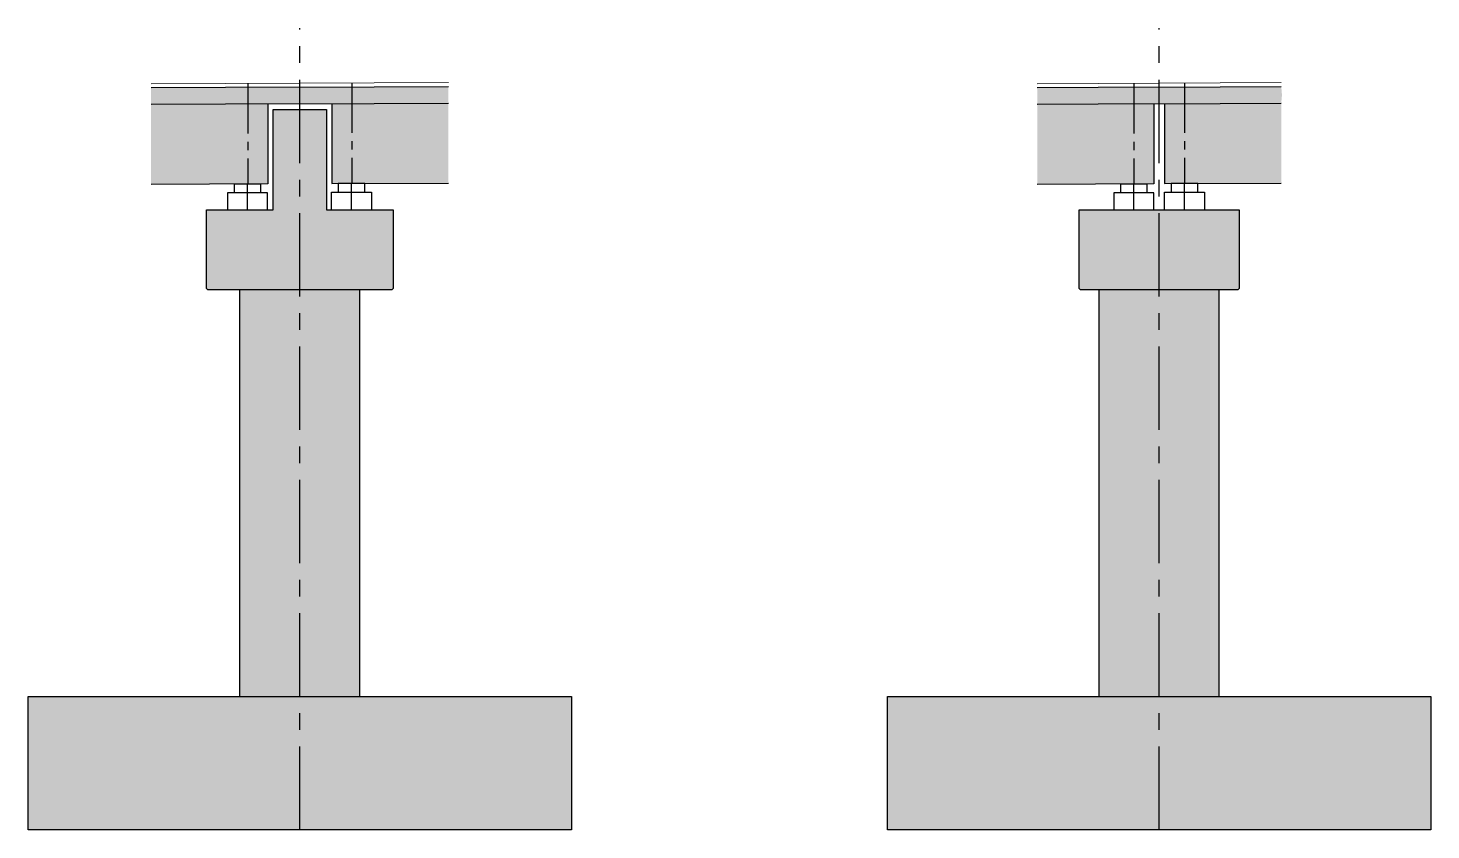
# Model space of a CAD drawing. Header units: inches. Extents: x 16.1 to 76, y 14.1 to 26.1.
# Drawn here: x 16.07 to 37.11, y 14.06 to 26.09 of the extents above; entities that cross this region are included whole.
import ezdxf

# ---------------------------------------------------------------- set-up
doc = ezdxf.new("R2010")
doc.units = ezdxf.units.IN
doc.header["$MEASUREMENT"] = 0
doc.linetypes.add('CENTER', pattern=[2, 1.25, -0.25, 0.25, -0.25])
doc.linetypes.add('CENTER2', pattern=[1.125, 0.75, -0.125, 0.125, -0.125])
for name, color, linetype in [('2AIN', 1, 'CENTER2'), ('2D', 2, 'Continuous'), ('3D', 3, 'Continuous'), ('5D', 4, 'Continuous'), ('_3D', 11, 'Continuous'), ('_ayakekseni', 2, 'CENTER'), ('AKS', 1, 'CENTER2')]:
    doc.layers.add(name, color=color, linetype=linetype)
doc.layers.add('J', color=7, linetype='Continuous', true_color=0xd5c7b9, transparency=0.45)
doc.layers.add('J2', color=7, linetype='Continuous', true_color=0xf5f4ef, transparency=0.45)
doc.layers.add('PRF_KIRMIZI HAT', color=1, linetype='Continuous', lineweight=0)

msp = doc.modelspace()

# ---------------------------------------------------------------- hatches: boundary and pattern name
at = {"layer": 'J', "true_color": 0xfecc66}
h = msp.add_hatch(color=31, dxfattribs=at)
h.dxf.hatch_style = 1
h.paths.add_polyline_path([(17.915, 24.939), (19.165, 24.945), (19.565, 24.947), (20.145, 24.95), (20.145, 25.2), (17.915, 25.189)])
h = msp.add_hatch(color=31, dxfattribs=at)
h.dxf.hatch_style = 1
h.paths.add_polyline_path([(22.375, 25.211), (22.375, 25.079), (22.375, 24.961), (21.126, 24.955), (20.726, 24.953), (20.145, 24.95), (20.145, 25.2)])
h = msp.add_hatch(color=31, dxfattribs=at)
h.dxf.hatch_style = 1
h.paths.add_polyline_path([(31.208, 24.939), (32.058, 24.945), (32.458, 24.947), (33.038, 24.95), (33.038, 25.2), (31.208, 25.189)])
h = msp.add_hatch(color=31, dxfattribs=at)
h.dxf.hatch_style = 1
h.paths.add_polyline_path([(34.868, 25.211), (34.879, 25.079), (34.868, 24.961), (34.019, 24.955), (33.619, 24.953), (33.038, 24.95), (33.038, 25.2)])
at = {"layer": 'J', "true_color": 0xf7f281}
h = msp.add_hatch(color=51, dxfattribs=at)
h.dxf.hatch_style = 1
h.paths.add_polyline_path([(20.145, 22.162), (18.765, 22.162), (18.745, 22.182), (18.745, 23.362), (19.745, 23.362), (19.745, 24.864), (20.145, 24.864), (20.545, 24.864), (20.545, 23.362), (21.545, 23.362), (21.545, 22.182), (21.525, 22.162)])
h = msp.add_hatch(color=51, dxfattribs=at)
h.dxf.hatch_style = 1
h.paths.add_polyline_path([(33.038, 23.362), (31.838, 23.362), (31.838, 22.182), (31.858, 22.162), (33.038, 22.162)])
h.paths.add_polyline_path([(34.238, 23.362), (33.038, 23.362), (33.038, 22.162), (34.218, 22.162), (34.238, 22.182)])
at = {"layer": 'J', "true_color": 0x636466}
h = msp.add_hatch(color=251, dxfattribs=at)
h.dxf.hatch_style = 1
h.paths.add_polyline_path([(20.145, 14.062), (16.07, 14.062), (16.07, 16.062), (20.145, 16.062), (24.22, 16.062), (24.22, 14.062)])
h = msp.add_hatch(color=251, dxfattribs=at)
h.dxf.hatch_style = 1
h.paths.add_polyline_path([(33.038, 14.062), (28.963, 14.062), (28.963, 16.062), (33.038, 16.062), (37.113, 16.062), (37.113, 14.062)])
at = {"layer": 'J2', "true_color": 0xc7c8ca}
h = msp.add_hatch(color=9, dxfattribs=at)
h.dxf.hatch_style = 1
h.paths.add_polyline_path([(19.665, 24.948), (19.665, 23.748), (17.915, 23.739), (17.915, 24.939)])
h = msp.add_hatch(color=9, dxfattribs=at)
h.dxf.hatch_style = 1
h.paths.add_polyline_path([(22.375, 24.961), (20.626, 24.953), (20.626, 23.753), (22.375, 23.761)])
h = msp.add_hatch(color=9, dxfattribs=at)
h.dxf.hatch_style = 1
h.paths.add_polyline_path([(32.958, 24.948), (32.958, 23.748), (31.208, 23.739), (31.208, 24.939)])
h = msp.add_hatch(color=9, dxfattribs=at)
h.dxf.hatch_style = 1
h.paths.add_polyline_path([(34.868, 24.961), (33.119, 24.953), (33.119, 23.753), (34.868, 23.761)])
at = {"layer": 'J2'}
h = msp.add_hatch(color=256, dxfattribs=at)
h.dxf.hatch_style = 1
h.set_gradient(color1=(237, 237, 238), color2=(192, 192, 192), name='INVCYLINDER')
h.paths.add_polyline_path([(20.145, 16.062), (21.045, 16.062), (21.045, 22.162), (20.145, 22.162), (19.245, 22.162), (19.245, 16.062)])
h = msp.add_hatch(color=256, dxfattribs=at)
h.dxf.hatch_style = 1
h.set_gradient(color1=(237, 237, 238), color2=(192, 192, 192), name='INVCYLINDER')
h.paths.add_polyline_path([(33.038, 16.062), (33.938, 16.062), (33.938, 22.162), (33.038, 22.162), (32.138, 22.162), (32.138, 16.062)])

# ---------------------------------------------------------------- linework, layer by layer
at = {"layer": '2AIN'}
for p, q in [((19.364, 23.362), (19.364, 23.746)), ((20.924, 23.362), (20.924, 23.754)), ((32.657, 23.362), (32.657, 23.746)), ((33.417, 23.362), (33.417, 23.754))]:
    msp.add_line(p, q, dxfattribs=at)
at = {"layer": '2D', "color": 2}
for p, q in [((20.145, 25.2), (17.915, 25.189)), ((20.145, 25.2), (22.375, 25.211)), ((33.038, 25.2), (31.208, 25.189)), ((33.038, 25.2), (34.868, 25.211))]:
    msp.add_line(p, q, dxfattribs=at)
at = {"layer": '2D'}
for points in [[(19.564, 23.616), (19.564, 23.746), (19.164, 23.746), (19.164, 23.616)], [(21.124, 23.624), (21.124, 23.754), (20.724, 23.754), (20.724, 23.624)], [(32.857, 23.616), (32.857, 23.746), (32.457, 23.746), (32.457, 23.616)], [(33.617, 23.624), (33.617, 23.754), (33.217, 23.754), (33.217, 23.624)]]:
    msp.add_lwpolyline(points, dxfattribs=at)
at = {"layer": '2D', "color": 4}
for points in [[(20.145, 14.062), (16.07, 14.062), (16.07, 16.062), (20.145, 16.062)], [(20.145, 16.062), (24.22, 16.062), (24.22, 14.062)], [(33.038, 14.062), (28.963, 14.062), (28.963, 16.062), (33.038, 16.062)], [(33.038, 16.062), (37.113, 16.062), (37.113, 14.062)], [(24.22, 14.062), (20.145, 14.062)], [(37.113, 14.062), (33.038, 14.062)]]:
    msp.add_lwpolyline(points, dxfattribs=at)
at = {"layer": '3D'}
for p, q in [((19.245, 16.062), (19.245, 22.162)), ((21.045, 16.062), (21.045, 22.162)), ((32.138, 16.062), (32.138, 22.162)), ((33.938, 16.062), (33.938, 22.162))]:
    msp.add_line(p, q, dxfattribs=at)
for points in [[(19.664, 23.362), (19.664, 23.616), (19.064, 23.616), (19.064, 23.362)], [(20.624, 23.362), (20.624, 23.624), (21.224, 23.624), (21.224, 23.362)], [(32.957, 23.362), (32.957, 23.616), (32.357, 23.616), (32.357, 23.362)], [(33.117, 23.362), (33.117, 23.624), (33.717, 23.624), (33.717, 23.362)]]:
    msp.add_lwpolyline(points, dxfattribs=at)
at = {"layer": '5D'}
for p, q in [((20.145, 24.95), (17.915, 24.939)), ((20.145, 24.95), (22.375, 24.961)), ((33.038, 24.95), (31.208, 24.939)), ((33.038, 24.95), (34.868, 24.961)), ((31.838, 22.182), (31.838, 23.362)), ((31.838, 23.362), (34.238, 23.362)), ((34.238, 23.362), (34.238, 22.182)), ((31.858, 22.162), (31.838, 22.182)), ((33.038, 22.162), (31.858, 22.162)), ((34.218, 22.162), (33.038, 22.162)), ((34.238, 22.182), (34.218, 22.162))]:
    msp.add_line(p, q, dxfattribs=at)
for points in [[(20.145, 22.162), (18.765, 22.162), (18.745, 22.182), (18.745, 23.362), (19.745, 23.362), (19.745, 24.864), (20.145, 24.864)], [(20.545, 24.864), (20.545, 23.362), (21.545, 23.362), (21.545, 22.182), (21.525, 22.162), (20.145, 22.162)], [(20.145, 24.864), (20.545, 24.864)]]:
    msp.add_lwpolyline(points, dxfattribs=at)
at = {"layer": '_3D'}
for p, q in [((19.665, 24.948), (19.665, 23.748)), ((20.626, 24.953), (20.626, 23.753)), ((32.958, 24.948), (32.958, 23.748)), ((33.119, 24.953), (33.119, 23.753)), ((19.665, 23.748), (17.915, 23.739)), ((20.626, 23.753), (22.375, 23.761)), ((32.958, 23.748), (31.208, 23.739)), ((33.119, 23.753), (34.868, 23.761))]:
    msp.add_line(p, q, dxfattribs=at)
at = {"layer": '_ayakekseni', "color": 1}
for p, q in [((20.145, 14.062), (20.145, 26.086)), ((33.038, 14.062), (33.038, 26.086))]:
    msp.add_line(p, q, dxfattribs=at)
at = {"layer": 'AKS'}
for p, q in [((19.365, 25.256), (19.365, 23.746)), ((20.926, 25.264), (20.926, 23.754)), ((32.658, 25.256), (32.658, 23.746)), ((33.419, 25.264), (33.419, 23.754))]:
    msp.add_line(p, q, dxfattribs=at)
at = {"layer": 'PRF_KIRMIZI HAT', "color": 10}
for points in [[(17.915, 25.249), (22.375, 25.271)], [(31.208, 25.249), (34.868, 25.271)]]:
    msp.add_lwpolyline(points, dxfattribs=at)

doc.saveas('drawing.dxf')
